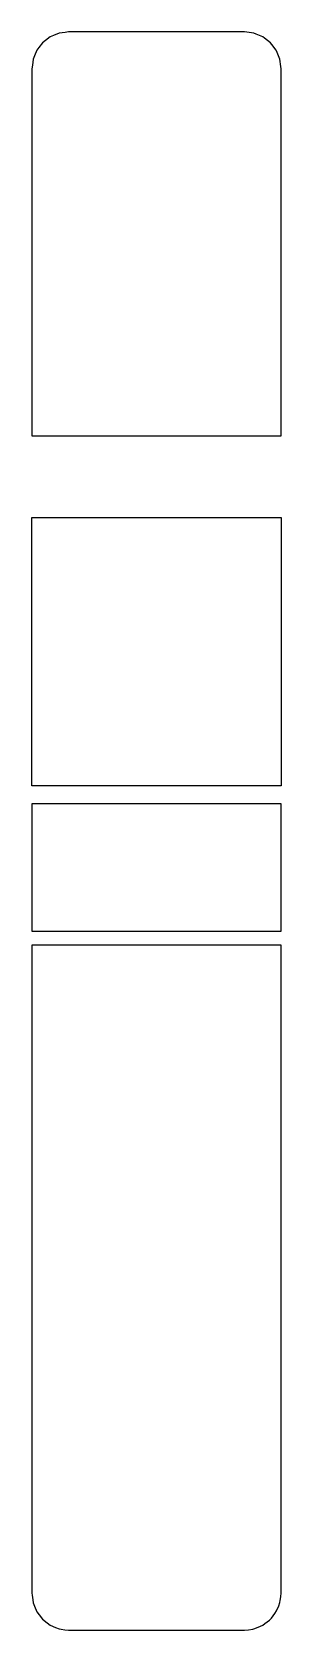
# Model space of a CAD drawing. Header units: metres. Extents: x 2.4 to 16, y -16 to 71.
import ezdxf

# ---------------------------------------------------------------- set-up
doc = ezdxf.new("R2010")
doc.units = ezdxf.units.M

msp = doc.modelspace()

# ---------------------------------------------------------------- linework, layer by layer
for p, q in [((3.139, 70.532), (2.986, 70.414)), ((3.4, 70.732), (3.139, 70.532)), ((3.578, 70.806), (3.4, 70.732)), ((3.882, 70.932), (3.578, 70.806)), ((4.209, 70.975), (3.882, 70.932)), ((4.4, 71), (4.209, 70.975)), ((11.413, 71), (4.4, 71)), ((13.185, 71), (11.413, 71)), ((14, 71), (13.185, 71)), ((14.125, 70.984), (14, 71)), ((14.518, 70.932), (14.125, 70.984)), ((14.634, 70.884), (14.518, 70.932)), ((15, 70.732), (14.634, 70.884)), ((15.1, 70.656), (15, 70.732)), ((15.414, 70.414), (15.1, 70.656)), ((2.542, 69.696), (2.468, 69.518)), ((2.668, 70), (2.542, 69.696)), ((2.785, 70.153), (2.668, 70)), ((2.986, 70.414), (2.785, 70.153)), ((15.491, 70.314), (15.414, 70.414)), ((15.732, 70), (15.491, 70.314)), ((15.78, 69.884), (15.732, 70)), ((15.932, 69.518), (15.78, 69.884)), ((2.425, 69.191), (2.4, 69)), ((2.4, 69), (2.4, 67.182)), ((2.468, 69.518), (2.425, 69.191)), ((15.984, 69.125), (15.932, 69.518)), ((16, 69), (15.984, 69.125)), ((16, 67.729), (16, 69)), ((2.4, 67.182), (2.4, 67.028)), ((2.4, 67.028), (2.4, 66.854)), ((16, 67.517), (16, 67.729)), ((16, 67.29), (16, 67.517)), ((16, 67.069), (16, 67.29)), ((16, 58.414), (16, 67.069)), ((16, 67.069), (16, 67.069)), ((2.4, 66.854), (2.4, 66.676)), ((2.4, 66.676), (2.4, 56.377)), ((16, 50.693), (16, 58.414)), ((2.4, 56.377), (2.4, 51.326)), ((2.4, 51.326), (2.4, 50.693)), ((2.4, 50.693), (2.4, 49.006)), ((16, 49.006), (16, 50.693)), ((2.4, 49.006), (9.023, 49.006)), ((9.023, 49.006), (16, 49.006)), ((2.4, 42.689), (2.4, 44.563)), ((2.4, 44.563), (9.377, 44.563)), ((9.377, 44.563), (16, 44.563)), ((16, 44.563), (16, 40.346)), ((2.4, 40.346), (2.4, 42.689)), ((2.4, 38.719), (2.4, 40.346)), ((16, 40.346), (16, 37.635)), ((16, 40.346), (16, 40.346)), ((2.4, 37.635), (2.4, 38.719)), ((2.4, 34.143), (2.4, 37.635)), ((16, 37.635), (16, 29.953)), ((2.4, 29.953), (2.4, 34.143)), ((14.463, 29.953), (2.4, 29.953)), ((16, 29.953), (14.463, 29.953)), ((3.937, 28.975), (2.4, 28.975)), ((2.4, 28.975), (2.4, 25.561)), ((16, 28.975), (3.937, 28.975)), ((16, 25.06), (16, 28.975)), ((2.4, 25.561), (2.4, 22.047)), ((16, 22.047), (16, 25.06)), ((16, 25.06), (16, 25.06)), ((2.4, 22.047), (3.583, 22.047)), ((3.583, 22.047), (16, 22.047)), ((14.817, 21.293), (2.4, 21.293)), ((2.4, 21.293), (2.4, 16.98)), ((16, 21.293), (14.817, 21.293)), ((16, 13.386), (16, 21.293)), ((2.4, 16.98), (2.4, 13.386)), ((2.4, 13.386), (2.4, 12.392)), ((16, 12.392), (16, 13.386)), ((16, 13.386), (16, 13.386)), ((2.4, 12.392), (2.4, 11.895)), ((16, 11.521), (16, 12.392)), ((2.4, 11.895), (2.4, 8.371)), ((16, 7.505), (16, 11.521)), ((2.4, 8.371), (2.4, 6.956)), ((16, -0.325), (16, 7.505)), ((2.4, 6.956), (2.4, 6.884)), ((2.4, 6.884), (2.4, 1.345)), ((2.4, 1.345), (2.4, 1.011)), ((2.4, 1.011), (2.4, 0.703)), ((2.4, 0.703), (2.4, 0.449)), ((2.4, 0.449), (2.4, -6.942)), ((16, -8.491), (16, -0.325)), ((2.4, -6.942), (2.4, -7.355)), ((2.4, -7.355), (2.4, -7.548)), ((2.4, -7.548), (2.4, -13.977)), ((16, -8.958), (16, -8.491)), ((16, -9.469), (16, -8.958)), ((16, -9.982), (16, -9.469)), ((16, -10.08), (16, -9.982)), ((16, -10.173), (16, -10.08)), ((16, -10.658), (16, -10.173)), ((16, -10.749), (16, -10.658)), ((16, -11.178), (16, -10.749)), ((16, -11.529), (16, -11.178)), ((16, -14), (16, -11.529)), ((2.4, -13.977), (2.4, -14)), ((2.4, -14), (2.407, -14.11)), ((2.407, -14.11), (2.448, -14.362)), ((2.448, -14.362), (2.468, -14.518)), ((2.468, -14.518), (2.548, -14.709)), ((2.548, -14.709), (2.668, -15)), ((15.755, -14.957), (15.872, -14.675)), ((15.872, -14.675), (15.937, -14.497)), ((15.937, -14.497), (15.955, -14.397)), ((15.955, -14.397), (15.972, -14.308)), ((15.972, -14.308), (15.989, -14.177)), ((15.989, -14.177), (16, -14)), ((2.668, -15), (2.794, -15.165)), ((2.794, -15.165), (2.986, -15.414)), ((2.986, -15.414), (3.236, -15.606)), ((3.236, -15.606), (3.401, -15.733)), ((14.998, -15.733), (15.116, -15.649)), ((15.116, -15.649), (15.37, -15.455)), ((15.37, -15.455), (15.474, -15.347)), ((15.474, -15.347), (15.664, -15.1)), ((15.664, -15.1), (15.755, -14.957)), ((3.401, -15.733), (3.691, -15.853)), ((3.691, -15.853), (3.882, -15.932)), ((3.882, -15.932), (3.998, -15.947)), ((3.998, -15.947), (4.206, -15.981)), ((4.206, -15.981), (4.4, -16)), ((4.4, -16), (10.839, -16)), ((10.839, -16), (14, -16)), ((14, -16), (14.226, -15.981)), ((14.226, -15.981), (14.452, -15.946)), ((14.452, -15.946), (14.573, -15.915)), ((14.573, -15.915), (14.879, -15.788)), ((14.879, -15.788), (14.998, -15.733))]:
    msp.add_line(p, q)

doc.saveas('drawing.dxf')
